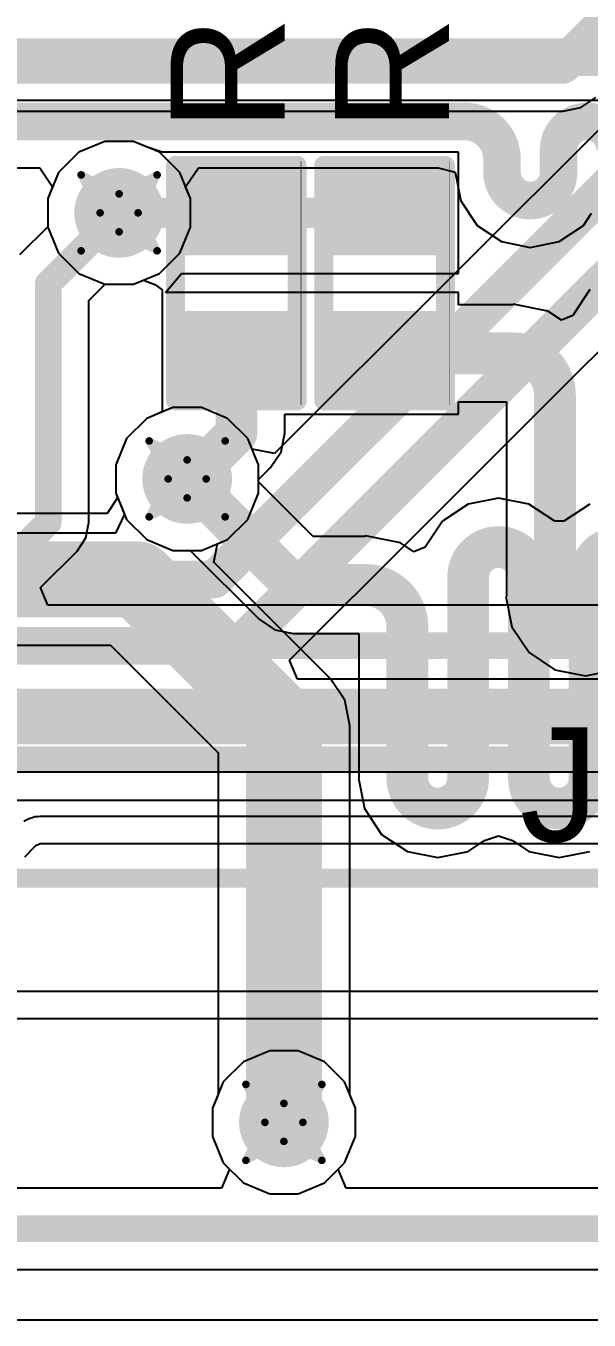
# Model space of a CAD drawing. Header units: inches. Extents: x -3 to 488, y -11 to 93.
# Drawn here: x 87.39 to 91.15, y 5.12 to 13.78 of the extents above; entities that cross this region are included whole.
import ezdxf

# ---------------------------------------------------------------- set-up
doc = ezdxf.new("R2010")
doc.units = ezdxf.units.IN
for name, color, linetype in [('Bottom Layer', 5, 'Continuous'), ('Drill Drawing', 1, 'Continuous'), ('Layer 1', 16, 'Continuous'), ('Layer 2', 76, 'Continuous'), ('Top Layer', 1, 'Continuous'), ('Top Overlay', 2, 'Continuous'), ('Top Paste', 8, 'Continuous'), ('Top Solder', 216, 'Continuous'), ('Via Holes', 16, 'Continuous')]:
    doc.layers.add(name, color=color, linetype=linetype)
doc.styles.add('Arial', font='', dxfattribs={"height": 0.2})
doc.styles.get('Arial').set_extended_font_data('Arial')

msp = doc.modelspace()

# ---------------------------------------------------------------- hatches: boundary and pattern name
at = {"layer": 'Bottom Layer'}
h = msp.add_hatch(color=5, dxfattribs=at)
edge = h.paths.add_edge_path()
edge.add_arc((88.0117, 12.5301), 0.3, 0, 360)
h = msp.add_hatch(color=5, dxfattribs=at)
edge = h.paths.add_edge_path()
edge.add_arc((88.4665, 10.7503), 0.3, 0, 360)
h = msp.add_hatch(color=5, dxfattribs=at)
edge = h.paths.add_edge_path()
edge.add_arc((89.1133, 6.4459), 0.3, 0, 360)
at = {"layer": 'Layer 1'}
h = msp.add_hatch(color=16, dxfattribs=at)
edge = h.paths.add_edge_path()
edge.add_arc((88.0117, 12.5301), 0.3, 0, 360)
h = msp.add_hatch(color=16, dxfattribs=at)
edge = h.paths.add_edge_path()
edge.add_arc((88.4665, 10.7503), 0.3, 0, 360)
h = msp.add_hatch(color=16, dxfattribs=at)
edge = h.paths.add_edge_path()
edge.add_arc((89.1133, 6.4459), 0.3, 0, 360)
at = {"layer": 'Layer 2'}
h = msp.add_hatch(color=76, dxfattribs=at)
edge = h.paths.add_edge_path()
edge.add_arc((88.0117, 12.5301), 0.3, 0, 360)
h = msp.add_hatch(color=76, dxfattribs=at)
edge = h.paths.add_edge_path()
edge.add_arc((88.4665, 10.7503), 0.3, 0, 360)
h = msp.add_hatch(color=76, dxfattribs=at)
edge = h.paths.add_edge_path()
edge.add_arc((89.1133, 6.4459), 0.3, 0, 360)
at = {"layer": 'Top Layer'}
h = msp.add_hatch(color=1, dxfattribs=at)
edge = h.paths.add_edge_path()
edge.add_arc((88.0117, 12.5301), 0.3, 0, 360)
for points in [[(89.1133, 12.3015), (88.4783, 12.3015), (88.4783, 12.7587), (89.1133, 12.7587)], [(90.1039, 12.3015), (89.4689, 12.3015), (89.4689, 12.7587), (90.1039, 12.7587)], [(89.1133, 11.3617), (88.4783, 11.3617), (88.4783, 11.8189), (89.1133, 11.8189)], [(90.1039, 11.3617), (89.4689, 11.3617), (89.4689, 11.8189), (90.1039, 11.8189)]]:
    msp.add_hatch(color=1, dxfattribs=at).paths.add_polyline_path(points)
h = msp.add_hatch(color=1, dxfattribs=at)
edge = h.paths.add_edge_path()
edge.add_arc((88.4665, 10.7503), 0.3, 0, 360)
h = msp.add_hatch(color=1, dxfattribs=at)
edge = h.paths.add_edge_path()
edge.add_arc((89.1133, 6.4459), 0.3, 0, 360)
at = {"layer": 'Top Paste'}
for points in [[(89.1133, 12.3015), (88.4783, 12.3015), (88.4783, 12.7587), (89.1133, 12.7587)], [(90.1039, 12.3015), (89.4689, 12.3015), (89.4689, 12.7587), (90.1039, 12.7587)], [(89.1133, 11.3617), (88.4783, 11.3617), (88.4783, 11.8189), (89.1133, 11.8189)], [(90.1039, 11.3617), (89.4689, 11.3617), (89.4689, 11.8189), (90.1039, 11.8189)]]:
    msp.add_hatch(color=8, dxfattribs=at).paths.add_polyline_path(points)
at = {"layer": 'Top Solder'}
for points in [[(89.1683, 12.2465), (88.4233, 12.2465), (88.4233, 12.8137), (89.1683, 12.8137)], [(90.1589, 12.2465), (89.4139, 12.2465), (89.4139, 12.8137), (90.1589, 12.8137)], [(89.1683, 11.3067), (88.4233, 11.3067), (88.4233, 11.8739), (89.1683, 11.8739)], [(90.1589, 11.3067), (89.4139, 11.3067), (89.4139, 11.8739), (90.1589, 11.8739)]]:
    msp.add_hatch(color=216, dxfattribs=at).paths.add_polyline_path(points)
at = {"layer": 'Via Holes'}
h = msp.add_hatch(color=7, dxfattribs=at)
edge = h.paths.add_edge_path()
edge.add_arc((88.0117, 12.5301), 0.15, 0, 360)
h = msp.add_hatch(color=7, dxfattribs=at)
edge = h.paths.add_edge_path()
edge.add_arc((88.4665, 10.7503), 0.15, 0, 360)
h = msp.add_hatch(color=7, dxfattribs=at)
edge = h.paths.add_edge_path()
edge.add_arc((89.1133, 6.4459), 0.15, 0, 360)

# ---------------------------------------------------------------- linework, layer by layer
at = {"layer": 'Bottom Layer'}
for p, q in [((86.1748, 13.2829), (92.7635, 13.2829)), ((87.9167, 13.0079), (87.7411, 12.9352)), ((88.1068, 13.0079), (87.9167, 13.0079)), ((88.2824, 12.9352), (88.1068, 13.0079)), ((87.7411, 12.9352), (87.6067, 12.8008)), ((88.4168, 12.8008), (88.2824, 12.9352)), ((87.6067, 12.8008), (87.5339, 12.6252)), ((88.4895, 12.6252), (88.4168, 12.8008)), ((87.5339, 12.6252), (87.5339, 12.4351)), ((88.4895, 12.4351), (88.4895, 12.6252)), ((87.5339, 12.4351), (87.6067, 12.2595)), ((88.4168, 12.2595), (88.4895, 12.4351)), ((87.6067, 12.2595), (87.7411, 12.1251)), ((88.2824, 12.1251), (88.4168, 12.2595)), ((87.7411, 12.1251), (87.9167, 12.0523)), ((88.1068, 12.0523), (88.2824, 12.1251)), ((87.9167, 12.0523), (88.1068, 12.0523)), ((88.3714, 11.2281), (88.1958, 11.1554)), ((88.5615, 11.2281), (88.3714, 11.2281)), ((88.7371, 11.1554), (88.5615, 11.2281)), ((88.1958, 11.1554), (88.0614, 11.021)), ((88.8715, 11.021), (88.7371, 11.1554)), ((88.0614, 11.021), (87.9887, 10.8454)), ((88.9443, 10.8454), (88.8715, 11.021)), ((87.9887, 10.8454), (87.9887, 10.6553)), ((88.9443, 10.7303), (88.9443, 10.8454)), ((87.9887, 10.6553), (88.0614, 10.4797)), ((89.3101, 10.3645), (88.9443, 10.7303)), ((90.3452, 10.5821), (90.173, 10.467)), ((90.5484, 10.6225), (90.3452, 10.5821)), ((90.7516, 10.5821), (90.5484, 10.6225)), ((90.9238, 10.467), (90.7516, 10.5821)), ((91.158, 10.5821), (90.9858, 10.467)), ((88.0614, 10.4797), (88.1958, 10.3453)), ((90.173, 10.467), (90.0579, 10.2947)), ((90.9858, 10.467), (90.9238, 10.467)), ((88.1958, 10.3453), (88.3714, 10.2725)), ((89.6594, 10.3645), (89.3101, 10.3645)), ((89.8923, 10.3236), (89.6594, 10.37)), ((89.6594, 10.37), (89.6594, 10.3645)), ((89.9824, 10.2635), (89.8923, 10.3236)), ((88.3714, 10.2725), (88.4865, 10.2725)), ((88.4865, 10.2725), (88.9471, 9.8119)), ((90.0579, 10.2947), (89.9824, 10.2635)), ((88.9471, 9.8119), (89.0521, 9.7417)), ((89.0521, 9.7417), (89.176, 9.7171)), ((89.176, 9.7171), (89.6151, 9.7171)), ((89.6151, 9.7171), (89.6151, 8.7482)), ((89.6151, 8.7482), (89.6111, 8.7482)), ((89.6111, 8.7482), (89.6515, 8.5451)), ((89.6515, 8.5451), (89.7666, 8.3728)), ((89.7666, 8.3728), (89.9388, 8.2578)), ((90.3452, 8.2578), (90.4547, 8.3309)), ((90.4547, 8.3309), (90.5484, 8.3624)), ((90.5484, 8.3624), (90.6421, 8.3309)), ((90.6421, 8.3309), (90.7516, 8.2578)), ((89.9388, 8.2578), (90.142, 8.2173)), ((90.142, 8.2173), (90.3452, 8.2578)), ((90.7516, 8.2578), (90.9548, 8.2173)), ((90.9548, 8.2173), (91.158, 8.2578)), ((96.6439, 7.3211), (71.3248, 7.3211)), ((71.2497, 7.1398), (96.719, 7.1398)), ((88.8426, 6.851), (88.7082, 6.7166)), ((89.0182, 6.9237), (88.8426, 6.851)), ((89.2083, 6.9237), (89.0182, 6.9237)), ((89.3839, 6.851), (89.2083, 6.9237)), ((89.5183, 6.7166), (89.3839, 6.851)), ((88.7082, 6.7166), (88.6355, 6.541)), ((89.5911, 6.541), (89.5183, 6.7166)), ((88.6355, 6.541), (88.6355, 6.3509)), ((89.5911, 6.3509), (89.5911, 6.541)), ((88.6355, 6.3509), (88.7082, 6.1753)), ((89.5183, 6.1753), (89.5911, 6.3509)), ((88.7082, 6.1753), (88.8426, 6.0409)), ((89.3839, 6.0409), (89.5183, 6.1753)), ((88.8426, 6.0409), (89.0182, 5.9681)), ((89.2083, 5.9681), (89.3839, 6.0409)), ((89.0182, 5.9681), (89.2083, 5.9681))]:
    msp.add_line(p, q, dxfattribs=at)
for points in [[(86.0622, 13.5549, 0.1778, 0.1778, 0), (92.7635, 13.5549, 0.1778, 0.1778, 0)], [(88.4665, 10.7503, 0.2794, 0.2794, 0), (89.1133, 10.1035, 0.2794, 0.2794, 0)], [(90.3452, 10.0916, 0.2794, 0.2794, -1), (90.7516, 10.0916, 0.2794, 0.2794, 0)], [(91.158, 10.0916, 0.2794, 0.2794, -1), (91.5644, 10.0916, 0.2794, 0.2794, 0)], [(89.1133, 10.1035, 0.2794, 0.2794, 0), (89.176, 10.0408, 0.2794, 0.2794, 0)], [(90.3452, 8.7482, 0.2794, 0.2794, 0), (90.3452, 10.0916, 0.2794, 0.2794, 0)], [(90.7516, 8.7482, 0.2794, 0.2794, 0), (90.7516, 10.0916, 0.2794, 0.2794, 0)], [(91.158, 8.7482, 0.2794, 0.2794, 0), (91.158, 10.0916, 0.2794, 0.2794, 0)], [(89.176, 10.0408, 0.2794, 0.2794, 0), (89.6594, 10.0408, 0.2794, 0.2794, 0)], [(89.6594, 10.0408, 0.2794, 0.2794, -0.414214), (89.9388, 9.7614, 0.2794, 0.2794, 0)], [(89.9388, 8.7482, 0.2794, 0.2794, 0), (89.9388, 9.7614, 0.2794, 0.2794, 0)], [(90.3452, 8.7482, 0.2794, 0.2794, -1), (89.9388, 8.7482, 0.2794, 0.2794, 0)], [(91.158, 8.7482, 0.2794, 0.2794, -1), (90.7516, 8.7482, 0.2794, 0.2794, 0)]]:
    msp.add_lwpolyline(points, format="xyseb", dxfattribs=at)
for points in [[(88.3966, 10.7503, 0.1397, 0.1397, 1), (88.5363, 10.7503, 0.1397, 0.1397, 1)], [(89.0434, 10.1035, 0.1397, 0.1397, 1), (89.1831, 10.1035, 0.1397, 0.1397, 1)], [(89.0434, 10.1035, 0.1397, 0.1397, 1), (89.1831, 10.1035, 0.1397, 0.1397, 1)], [(90.2753, 10.0916, 0.1397, 0.1397, 1), (90.415, 10.0916, 0.1397, 0.1397, 1)], [(90.2753, 10.0916, 0.1397, 0.1397, 1), (90.415, 10.0916, 0.1397, 0.1397, 1)], [(90.6817, 10.0916, 0.1397, 0.1397, 1), (90.8214, 10.0916, 0.1397, 0.1397, 1)], [(90.6817, 10.0916, 0.1397, 0.1397, 1), (90.8214, 10.0916, 0.1397, 0.1397, 1)], [(91.0881, 10.0916, 0.1397, 0.1397, 1), (91.2278, 10.0916, 0.1397, 0.1397, 1)], [(91.0881, 10.0916, 0.1397, 0.1397, 1), (91.2278, 10.0916, 0.1397, 0.1397, 1)], [(89.1062, 10.0408, 0.1397, 0.1397, 1), (89.2459, 10.0408, 0.1397, 0.1397, 1)], [(89.1062, 10.0408, 0.1397, 0.1397, 1), (89.2459, 10.0408, 0.1397, 0.1397, 1)], [(89.5895, 10.0408, 0.1397, 0.1397, 1), (89.7292, 10.0408, 0.1397, 0.1397, 1)], [(89.5895, 10.0408, 0.1397, 0.1397, 1), (89.7292, 10.0408, 0.1397, 0.1397, 1)], [(89.8689, 9.7614, 0.1397, 0.1397, 1), (90.0086, 9.7614, 0.1397, 0.1397, 1)], [(89.8689, 9.7614, 0.1397, 0.1397, 1), (90.0086, 9.7614, 0.1397, 0.1397, 1)], [(89.8689, 8.7482, 0.1397, 0.1397, 1), (90.0086, 8.7482, 0.1397, 0.1397, 1)], [(89.8689, 8.7482, 0.1397, 0.1397, 1), (90.0086, 8.7482, 0.1397, 0.1397, 1)], [(90.2753, 8.7482, 0.1397, 0.1397, 1), (90.415, 8.7482, 0.1397, 0.1397, 1)], [(90.2753, 8.7482, 0.1397, 0.1397, 1), (90.415, 8.7482, 0.1397, 0.1397, 1)], [(90.6817, 8.7482, 0.1397, 0.1397, 1), (90.8214, 8.7482, 0.1397, 0.1397, 1)], [(90.6817, 8.7482, 0.1397, 0.1397, 1), (90.8214, 8.7482, 0.1397, 0.1397, 1)], [(91.0881, 8.7482, 0.1397, 0.1397, 1), (91.2278, 8.7482, 0.1397, 0.1397, 1)], [(91.0881, 8.7482, 0.1397, 0.1397, 1), (91.2278, 8.7482, 0.1397, 0.1397, 1)]]:
    msp.add_lwpolyline(points, format="xyseb", close=True, dxfattribs=at)
at = {"layer": 'Drill Drawing'}
for points in [[(87.7577, 12.7841, 0.0508, 0.0508, 0), (88.0117, 12.6571, 0.0508, 0.0508, 0)], [(87.7577, 12.7841, 0.0508, 0.0508, 0), (87.8847, 12.5301, 0.0508, 0.0508, 0)], [(88.0117, 12.6571, 0.0508, 0.0508, 0), (88.2657, 12.7841, 0.0508, 0.0508, 0)], [(88.1387, 12.5301, 0.0508, 0.0508, 0), (88.2657, 12.7841, 0.0508, 0.0508, 0)], [(87.7577, 12.2761, 0.0508, 0.0508, 0), (87.8847, 12.5301, 0.0508, 0.0508, 0)], [(88.1387, 12.5301, 0.0508, 0.0508, 0), (88.2657, 12.2761, 0.0508, 0.0508, 0)], [(87.7577, 12.2761, 0.0508, 0.0508, 0), (88.0117, 12.4031, 0.0508, 0.0508, 0)], [(88.0117, 12.4031, 0.0508, 0.0508, 0), (88.2657, 12.2761, 0.0508, 0.0508, 0)], [(88.2125, 11.0043, 0.0508, 0.0508, 0), (88.4665, 10.8773, 0.0508, 0.0508, 0)], [(88.2125, 11.0043, 0.0508, 0.0508, 0), (88.3395, 10.7503, 0.0508, 0.0508, 0)], [(88.4665, 10.8773, 0.0508, 0.0508, 0), (88.7205, 11.0043, 0.0508, 0.0508, 0)], [(88.5935, 10.7503, 0.0508, 0.0508, 0), (88.7205, 11.0043, 0.0508, 0.0508, 0)], [(88.2125, 10.4963, 0.0508, 0.0508, 0), (88.3395, 10.7503, 0.0508, 0.0508, 0)], [(88.5935, 10.7503, 0.0508, 0.0508, 0), (88.7205, 10.4963, 0.0508, 0.0508, 0)], [(88.2125, 10.4963, 0.0508, 0.0508, 0), (88.4665, 10.6233, 0.0508, 0.0508, 0)], [(88.4665, 10.6233, 0.0508, 0.0508, 0), (88.7205, 10.4963, 0.0508, 0.0508, 0)], [(88.8593, 6.6999, 0.0508, 0.0508, 0), (89.1133, 6.5729, 0.0508, 0.0508, 0)], [(88.8593, 6.6999, 0.0508, 0.0508, 0), (88.9863, 6.4459, 0.0508, 0.0508, 0)], [(89.1133, 6.5729, 0.0508, 0.0508, 0), (89.3673, 6.6999, 0.0508, 0.0508, 0)], [(89.2403, 6.4459, 0.0508, 0.0508, 0), (89.3673, 6.6999, 0.0508, 0.0508, 0)], [(88.8593, 6.1919, 0.0508, 0.0508, 0), (88.9863, 6.4459, 0.0508, 0.0508, 0)], [(89.2403, 6.4459, 0.0508, 0.0508, 0), (89.3673, 6.1919, 0.0508, 0.0508, 0)], [(88.8593, 6.1919, 0.0508, 0.0508, 0), (89.1133, 6.3189, 0.0508, 0.0508, 0)], [(89.1133, 6.3189, 0.0508, 0.0508, 0), (89.3673, 6.1919, 0.0508, 0.0508, 0)]]:
    msp.add_lwpolyline(points, format="xyseb", dxfattribs=at)
for points in [[(87.745, 12.7841, 0.0254, 0.0254, 1), (87.7704, 12.7841, 0.0254, 0.0254, 1)], [(87.745, 12.7841, 0.0254, 0.0254, 1), (87.7704, 12.7841, 0.0254, 0.0254, 1)], [(88.253, 12.7841, 0.0254, 0.0254, 1), (88.2784, 12.7841, 0.0254, 0.0254, 1)], [(88.253, 12.7841, 0.0254, 0.0254, 1), (88.2784, 12.7841, 0.0254, 0.0254, 1)], [(87.999, 12.6571, 0.0254, 0.0254, 1), (88.0244, 12.6571, 0.0254, 0.0254, 1)], [(87.999, 12.6571, 0.0254, 0.0254, 1), (88.0244, 12.6571, 0.0254, 0.0254, 1)], [(87.872, 12.5301, 0.0254, 0.0254, 1), (87.8974, 12.5301, 0.0254, 0.0254, 1)], [(87.872, 12.5301, 0.0254, 0.0254, 1), (87.8974, 12.5301, 0.0254, 0.0254, 1)], [(88.126, 12.5301, 0.0254, 0.0254, 1), (88.1514, 12.5301, 0.0254, 0.0254, 1)], [(88.126, 12.5301, 0.0254, 0.0254, 1), (88.1514, 12.5301, 0.0254, 0.0254, 1)], [(87.999, 12.4031, 0.0254, 0.0254, 1), (88.0244, 12.4031, 0.0254, 0.0254, 1)], [(87.999, 12.4031, 0.0254, 0.0254, 1), (88.0244, 12.4031, 0.0254, 0.0254, 1)], [(87.745, 12.2761, 0.0254, 0.0254, 1), (87.7704, 12.2761, 0.0254, 0.0254, 1)], [(87.745, 12.2761, 0.0254, 0.0254, 1), (87.7704, 12.2761, 0.0254, 0.0254, 1)], [(88.253, 12.2761, 0.0254, 0.0254, 1), (88.2784, 12.2761, 0.0254, 0.0254, 1)], [(88.253, 12.2761, 0.0254, 0.0254, 1), (88.2784, 12.2761, 0.0254, 0.0254, 1)], [(88.1998, 11.0043, 0.0254, 0.0254, 1), (88.2252, 11.0043, 0.0254, 0.0254, 1)], [(88.1998, 11.0043, 0.0254, 0.0254, 1), (88.2252, 11.0043, 0.0254, 0.0254, 1)], [(88.7078, 11.0043, 0.0254, 0.0254, 1), (88.7332, 11.0043, 0.0254, 0.0254, 1)], [(88.7078, 11.0043, 0.0254, 0.0254, 1), (88.7332, 11.0043, 0.0254, 0.0254, 1)], [(88.4538, 10.8773, 0.0254, 0.0254, 1), (88.4792, 10.8773, 0.0254, 0.0254, 1)], [(88.4538, 10.8773, 0.0254, 0.0254, 1), (88.4792, 10.8773, 0.0254, 0.0254, 1)], [(88.3268, 10.7503, 0.0254, 0.0254, 1), (88.3522, 10.7503, 0.0254, 0.0254, 1)], [(88.3268, 10.7503, 0.0254, 0.0254, 1), (88.3522, 10.7503, 0.0254, 0.0254, 1)], [(88.5808, 10.7503, 0.0254, 0.0254, 1), (88.6062, 10.7503, 0.0254, 0.0254, 1)], [(88.5808, 10.7503, 0.0254, 0.0254, 1), (88.6062, 10.7503, 0.0254, 0.0254, 1)], [(88.4538, 10.6233, 0.0254, 0.0254, 1), (88.4792, 10.6233, 0.0254, 0.0254, 1)], [(88.4538, 10.6233, 0.0254, 0.0254, 1), (88.4792, 10.6233, 0.0254, 0.0254, 1)], [(88.1998, 10.4963, 0.0254, 0.0254, 1), (88.2252, 10.4963, 0.0254, 0.0254, 1)], [(88.1998, 10.4963, 0.0254, 0.0254, 1), (88.2252, 10.4963, 0.0254, 0.0254, 1)], [(88.7078, 10.4963, 0.0254, 0.0254, 1), (88.7332, 10.4963, 0.0254, 0.0254, 1)], [(88.7078, 10.4963, 0.0254, 0.0254, 1), (88.7332, 10.4963, 0.0254, 0.0254, 1)], [(88.8466, 6.6999, 0.0254, 0.0254, 1), (88.872, 6.6999, 0.0254, 0.0254, 1)], [(88.8466, 6.6999, 0.0254, 0.0254, 1), (88.872, 6.6999, 0.0254, 0.0254, 1)], [(89.3546, 6.6999, 0.0254, 0.0254, 1), (89.38, 6.6999, 0.0254, 0.0254, 1)], [(89.3546, 6.6999, 0.0254, 0.0254, 1), (89.38, 6.6999, 0.0254, 0.0254, 1)], [(89.1006, 6.5729, 0.0254, 0.0254, 1), (89.126, 6.5729, 0.0254, 0.0254, 1)], [(89.1006, 6.5729, 0.0254, 0.0254, 1), (89.126, 6.5729, 0.0254, 0.0254, 1)], [(88.9736, 6.4459, 0.0254, 0.0254, 1), (88.999, 6.4459, 0.0254, 0.0254, 1)], [(88.9736, 6.4459, 0.0254, 0.0254, 1), (88.999, 6.4459, 0.0254, 0.0254, 1)], [(89.2276, 6.4459, 0.0254, 0.0254, 1), (89.253, 6.4459, 0.0254, 0.0254, 1)], [(89.2276, 6.4459, 0.0254, 0.0254, 1), (89.253, 6.4459, 0.0254, 0.0254, 1)], [(89.1006, 6.3189, 0.0254, 0.0254, 1), (89.126, 6.3189, 0.0254, 0.0254, 1)], [(89.1006, 6.3189, 0.0254, 0.0254, 1), (89.126, 6.3189, 0.0254, 0.0254, 1)], [(88.8466, 6.1919, 0.0254, 0.0254, 1), (88.872, 6.1919, 0.0254, 0.0254, 1)], [(88.8466, 6.1919, 0.0254, 0.0254, 1), (88.872, 6.1919, 0.0254, 0.0254, 1)], [(89.3546, 6.1919, 0.0254, 0.0254, 1), (89.38, 6.1919, 0.0254, 0.0254, 1)], [(89.3546, 6.1919, 0.0254, 0.0254, 1), (89.38, 6.1919, 0.0254, 0.0254, 1)]]:
    msp.add_lwpolyline(points, format="xyseb", close=True, dxfattribs=at)
at = {"layer": 'Layer 1'}
for p, q in [((85.5782, 12.8321), (87.4822, 12.8321)), ((87.4822, 12.8321), (87.567, 12.7051)), ((88.4564, 12.7051), (88.5413, 12.8321)), ((88.5413, 12.8321), (90.1439, 12.8321)), ((90.1439, 12.8321), (90.2583, 12.8017)), ((90.2583, 12.8017), (90.2966, 12.6095)), ((87.567, 12.7051), (87.5339, 12.6252)), ((88.4895, 12.6252), (88.4564, 12.7051)), ((87.5339, 12.6252), (87.5339, 12.4369)), ((88.4895, 12.4351), (88.4895, 12.6252)), ((90.2966, 12.6095), (90.4055, 12.4465)), ((91.116, 12.4465), (91.1711, 12.529)), ((87.5339, 12.4369), (87.3455, 12.2485)), ((88.4168, 12.2595), (88.4895, 12.4351)), ((90.4055, 12.4465), (90.5685, 12.3376)), ((90.953, 12.3376), (91.116, 12.4465)), ((90.5685, 12.3376), (90.7607, 12.2993)), ((90.7607, 12.2993), (90.953, 12.3376)), ((88.2824, 12.1251), (88.4168, 12.2595)), ((88.1068, 12.0523), (88.2824, 12.1251)), ((87.8097, 11.9436), (87.9185, 12.0523)), ((87.9185, 12.0523), (88.1068, 12.0523)), ((87.8097, 10.4592), (87.8097, 11.9436)), ((88.3714, 11.2281), (88.1958, 11.1554)), ((88.5615, 11.2281), (88.3714, 11.2281)), ((88.7371, 11.1554), (88.5615, 11.2281)), ((88.1958, 11.1554), (88.0614, 11.021)), ((88.8715, 11.021), (88.7371, 11.1554)), ((88.0614, 11.021), (87.9887, 10.8454)), ((88.9443, 10.8454), (88.8715, 11.021)), ((87.9887, 10.8454), (87.9887, 10.6553)), ((88.9443, 10.6553), (88.9443, 10.8454)), ((87.9887, 10.6553), (88.0614, 10.4797)), ((88.8715, 10.4797), (88.9443, 10.6553)), ((88.0614, 10.4797), (88.1958, 10.3453)), ((88.7371, 10.3453), (88.8715, 10.4797)), ((87.789, 10.3551), (87.8097, 10.4592)), ((87.7301, 10.2669), (87.789, 10.3551)), ((88.1958, 10.3453), (88.3714, 10.2725)), ((88.5615, 10.2725), (88.7371, 10.3453)), ((87.4868, 10.0236), (87.7301, 10.2669)), ((88.3714, 10.2725), (88.5615, 10.2725)), ((87.5354, 9.9063), (87.4868, 10.0236)), ((97.2937, 9.9063), (87.5354, 9.9063)), ((87.2295, 8.6005), (97.9487, 8.6005)), ((88.8426, 6.851), (88.7082, 6.7166)), ((89.0182, 6.9237), (88.8426, 6.851)), ((89.2083, 6.9237), (89.0182, 6.9237)), ((89.3839, 6.851), (89.2083, 6.9237)), ((89.5183, 6.7166), (89.3839, 6.851)), ((88.7082, 6.7166), (88.6355, 6.541)), ((89.5911, 6.541), (89.5183, 6.7166)), ((88.6355, 6.541), (88.6355, 6.3509)), ((89.5911, 6.3509), (89.5911, 6.541)), ((88.6355, 6.3509), (88.7082, 6.1753)), ((89.5183, 6.1753), (89.5911, 6.3509)), ((88.7082, 6.1753), (88.7498, 6.1336)), ((89.4767, 6.1336), (89.5183, 6.1753)), ((88.7498, 6.1336), (88.6972, 6.0066)), ((89.5293, 6.0066), (89.4767, 6.1336)), ((88.6972, 6.0066), (83.8253, 6.0066)), ((92.9591, 6.0066), (89.5293, 6.0066)), ((72.6548, 5.4628), (93.0717, 5.4628)), ((109.9606, 5.1233), (65.7483, 5.1233))]:
    msp.add_line(p, q, dxfattribs=at)
for points in [[(75.1758, 13.5708, 0.2515, 0.2515, 0), (94.1264, 13.5708, 0.2515, 0.2515, 0)], [(75.6199, 13.1416, 0.2515, 0.2515, 0), (89.8158, 13.1416, 0.2515, 0.2515, 0)], [(89.8158, 13.1416, 0.2515, 0.2515, 0), (90.32, 13.1416, 0.2515, 0.2515, 0)], [(90.32, 13.1416, 0.2515, 0.2515, -0.414214), (90.5715, 12.8901, 0.2515, 0.2515, 0)], [(90.95, 12.9523, 0.2515, 0.2515, -1), (91.3284, 12.9523, 0.2515, 0.2515, 0)], [(90.95, 12.8017, 0.2515, 0.2515, 0), (90.95, 12.9523, 0.2515, 0.2515, 0)], [(90.5715, 12.8017, 0.2515, 0.2515, 0), (90.5715, 12.8901, 0.2515, 0.2515, 0)], [(90.95, 12.8017, 0.2515, 0.2515, -1), (90.5715, 12.8017, 0.2515, 0.2515, 0)], [(87.5378, 12.0562, 0.1778, 0.1778, 0), (88.0117, 12.5301, 0.1778, 0.1778, 0)], [(87.5378, 10.4592, 0.1778, 0.1778, 0), (87.5378, 12.0562, 0.1778, 0.1778, 0)], [(87.1568, 10.0782, 0.1778, 0.1778, 0), (87.5378, 10.4592, 0.1778, 0.1778, 0)], [(71.4525, 9.6344, 0.1778, 0.1778, 0), (97.4064, 9.6344, 0.1778, 0.1778, 0)], [(71.3257, 9.2583, 0.1778, 0.1778, 0), (97.8318, 9.2583, 0.1778, 0.1778, 0)], [(71.2088, 8.8724, 0.1778, 0.1778, 0), (97.9487, 8.8724, 0.1778, 0.1778, 0)], [(72.6548, 5.7347, 0.1778, 0.1778, 0), (93.0717, 5.7347, 0.1778, 0.1778, 0)]]:
    msp.add_lwpolyline(points, format="xyseb", dxfattribs=at)
for points in [[(89.753, 13.1416, 0.1257, 0.1257, 1), (89.8787, 13.1416, 0.1257, 0.1257, 1)], [(89.753, 13.1416, 0.1257, 0.1257, 1), (89.8787, 13.1416, 0.1257, 0.1257, 1)], [(90.2572, 13.1416, 0.1257, 0.1257, 1), (90.3829, 13.1416, 0.1257, 0.1257, 1)], [(90.2572, 13.1416, 0.1257, 0.1257, 1), (90.3829, 13.1416, 0.1257, 0.1257, 1)], [(90.8871, 12.9523, 0.1257, 0.1257, 1), (91.0128, 12.9523, 0.1257, 0.1257, 1)], [(90.8871, 12.9523, 0.1257, 0.1257, 1), (91.0128, 12.9523, 0.1257, 0.1257, 1)], [(90.5086, 12.8901, 0.1257, 0.1257, 1), (90.6344, 12.8901, 0.1257, 0.1257, 1)], [(90.5086, 12.8901, 0.1257, 0.1257, 1), (90.6344, 12.8901, 0.1257, 0.1257, 1)], [(90.5086, 12.8017, 0.1257, 0.1257, 1), (90.6344, 12.8017, 0.1257, 0.1257, 1)], [(90.5086, 12.8017, 0.1257, 0.1257, 1), (90.6344, 12.8017, 0.1257, 0.1257, 1)], [(90.8871, 12.8017, 0.1257, 0.1257, 1), (91.0128, 12.8017, 0.1257, 0.1257, 1)], [(90.8871, 12.8017, 0.1257, 0.1257, 1), (91.0128, 12.8017, 0.1257, 0.1257, 1)], [(87.9673, 12.5301, 0.0889, 0.0889, 1), (88.0562, 12.5301, 0.0889, 0.0889, 1)], [(87.4933, 12.0562, 0.0889, 0.0889, 1), (87.5822, 12.0562, 0.0889, 0.0889, 1)], [(87.4933, 12.0562, 0.0889, 0.0889, 1), (87.5822, 12.0562, 0.0889, 0.0889, 1)], [(87.4933, 10.4592, 0.0889, 0.0889, 1), (87.5822, 10.4592, 0.0889, 0.0889, 1)], [(87.4933, 10.4592, 0.0889, 0.0889, 1), (87.5822, 10.4592, 0.0889, 0.0889, 1)]]:
    msp.add_lwpolyline(points, format="xyseb", close=True, dxfattribs=at)
at = {"layer": 'Layer 2'}
for p, q in [((90.9668, 11.3523), (94.2924, 14.678)), ((91.9904, 13.8584), (89.0512, 10.9192)), ((91.0983, 13.2343), (91.1987, 13.3014)), ((74.8883, 13.2108), (90.9798, 13.2108)), ((90.9798, 13.2108), (90.9799, 13.2108)), ((90.9799, 13.2108), (91.0983, 13.2343)), ((87.9167, 13.0079), (87.7411, 12.9352)), ((88.1068, 13.0079), (87.9167, 13.0079)), ((88.2824, 12.9352), (88.1068, 13.0079)), ((87.7411, 12.9352), (87.6067, 12.8008)), ((88.4168, 12.8008), (88.2824, 12.9352)), ((87.6067, 12.8008), (87.5339, 12.6252)), ((88.4895, 12.6252), (88.4168, 12.8008)), ((87.5339, 12.6252), (87.5339, 12.4351)), ((88.4895, 12.4351), (88.4895, 12.6252)), ((87.5339, 12.4351), (87.6067, 12.2595)), ((88.4168, 12.2595), (88.4895, 12.4351)), ((87.6067, 12.2595), (87.7411, 12.1251)), ((88.2824, 12.1251), (88.4168, 12.2595)), ((87.7411, 12.1251), (87.9167, 12.0523)), ((88.1068, 12.0523), (88.2824, 12.1251)), ((87.9167, 12.0523), (88.1068, 12.0523)), ((90.011, 10.3966), (90.9668, 11.3523)), ((90.9668, 11.3523), (90.9668, 11.3523)), ((88.3714, 11.2281), (88.1958, 11.1554)), ((88.5615, 11.2281), (88.3714, 11.2281)), ((88.7371, 11.1554), (88.5615, 11.2281)), ((88.1958, 11.1554), (88.0614, 11.021)), ((88.8715, 11.021), (88.7371, 11.1554)), ((88.0614, 11.021), (87.9887, 10.8454)), ((88.9014, 10.949), (88.8715, 11.021)), ((89.0512, 10.9192), (88.9014, 10.949)), ((87.9887, 10.8454), (87.9887, 10.6553)), ((87.9887, 10.6553), (88.0469, 10.5147)), ((88.0469, 10.5147), (87.9875, 10.3877)), ((89.1519, 9.5375), (90.011, 10.3966)), ((90.011, 10.3966), (90.011, 10.3966)), ((87.9875, 10.3877), (79.4421, 10.3877)), ((89.2045, 9.4105), (89.1519, 9.5375)), ((92.9487, 9.4105), (89.2045, 9.4105)), ((78.2911, 8.7915), (93.0769, 8.7915)), ((87.4491, 8.4896), (87.4327, 8.4828)), ((87.467, 8.4897), (87.4491, 8.4896)), ((87.4846, 8.4932), (87.467, 8.4897)), ((96.8562, 8.4932), (87.4846, 8.4932)), ((87.3896, 8.4686), (87.3754, 8.4592)), ((87.4006, 8.4731), (87.3896, 8.4686)), ((87.4144, 8.4788), (87.4006, 8.4731)), ((87.4006, 8.4731), (87.4006, 8.4731)), ((87.4153, 8.4794), (87.4144, 8.4788)), ((87.4144, 8.4788), (87.4144, 8.4788)), ((87.4327, 8.4828), (87.4153, 8.4794)), ((87.47, 8.3056), (87.4838, 8.3113)), ((87.4838, 8.3113), (87.4846, 8.3119)), ((87.4846, 8.3119), (97.0375, 8.3119)), ((87.3812, 8.2218), (87.4469, 8.2908)), ((87.4469, 8.2908), (87.4582, 8.3008)), ((87.4582, 8.3008), (87.4692, 8.3053)), ((87.4692, 8.3053), (87.4696, 8.3055)), ((87.4696, 8.3055), (87.47, 8.3056))]:
    msp.add_line(p, q, dxfattribs=at)
for points in [[(88.6479, 10.0782, 0.2515, 0.2515, 0), (94.5523, 15.9826, 0.2515, 0.2515, 0)], [(90.7479, 11.5712, 0.2515, 0.2515, 0), (94.5152, 15.3384, 0.2515, 0.2515, 0)], [(90.9799, 13.5203, 0.2515, 0.2515, 0), (92.0829, 14.6233, 0.2515, 0.2515, 0)], [(75.3667, 13.5203, 0.2515, 0.2515, 0), (90.9799, 13.5203, 0.2515, 0.2515, 0)], [(89.7922, 10.6155, 0.2515, 0.2515, 0), (90.7479, 11.5712, 0.2515, 0.2515, 0)], [(88.8111, 9.6344, 0.2515, 0.2515, 0), (89.7922, 10.6155, 0.2515, 0.2515, 0)], [(79.3139, 10.0782, 0.2515, 0.2515, 0), (88.6479, 10.0782, 0.2515, 0.2515, 0)], [(78.608, 9.6344, 0.2515, 0.2515, 0), (88.8111, 9.6344, 0.2515, 0.2515, 0)], [(78.2911, 9.101, 0.2515, 0.2515, 0), (93.0769, 9.101, 0.2515, 0.2515, 0)]]:
    msp.add_lwpolyline(points, format="xyseb", dxfattribs=at)
for points in [[(90.917, 13.5203, 0.1257, 0.1257, 1), (91.0427, 13.5203, 0.1257, 0.1257, 1)], [(90.917, 13.5203, 0.1257, 0.1257, 1), (91.0427, 13.5203, 0.1257, 0.1257, 1)], [(90.6851, 11.5712, 0.1257, 0.1257, 1), (90.8108, 11.5712, 0.1257, 0.1257, 1)], [(90.6851, 11.5712, 0.1257, 0.1257, 1), (90.8108, 11.5712, 0.1257, 0.1257, 1)], [(89.7293, 10.6155, 0.1257, 0.1257, 1), (89.8551, 10.6155, 0.1257, 0.1257, 1)], [(89.7293, 10.6155, 0.1257, 0.1257, 1), (89.8551, 10.6155, 0.1257, 0.1257, 1)], [(88.585, 10.0782, 0.1257, 0.1257, 1), (88.7107, 10.0782, 0.1257, 0.1257, 1)], [(88.585, 10.0782, 0.1257, 0.1257, 1), (88.7107, 10.0782, 0.1257, 0.1257, 1)], [(88.7483, 9.6344, 0.1257, 0.1257, 1), (88.874, 9.6344, 0.1257, 0.1257, 1)], [(88.7483, 9.6344, 0.1257, 0.1257, 1), (88.874, 9.6344, 0.1257, 0.1257, 1)]]:
    msp.add_lwpolyline(points, format="xyseb", close=True, dxfattribs=at)
at = {"layer": 'Top Layer'}
for p, q in [((87.9167, 13.0079), (87.7411, 12.9352)), ((88.1068, 13.0079), (87.9167, 13.0079)), ((88.1889, 12.9739), (88.1068, 13.0079)), ((87.7411, 12.9352), (87.6067, 12.8008)), ((88.3005, 12.9365), (88.1889, 12.9739)), ((90.2817, 12.9365), (88.3005, 12.9365)), ((88.3005, 12.9365), (88.3005, 12.9365)), ((90.2817, 12.1237), (90.2817, 12.9365)), ((87.6067, 12.8008), (87.5339, 12.6252)), ((87.5339, 12.6252), (87.5339, 12.4351)), ((87.5339, 12.4351), (87.6067, 12.2595)), ((87.6067, 12.2595), (87.7411, 12.1251)), ((87.7411, 12.1251), (87.9167, 12.0523)), ((88.3212, 11.9967), (88.4292, 12.1237)), ((88.4292, 12.1237), (90.2817, 12.1237)), ((87.9167, 12.0523), (88.1068, 12.0523)), ((88.1068, 12.0523), (88.1735, 12.08)), ((88.1735, 12.08), (88.2509, 12.0507)), ((88.2509, 12.0507), (88.3005, 12.015)), ((88.3005, 12.015), (88.3005, 11.9899)), ((88.3005, 11.9899), (88.3005, 11.8811)), ((88.4275, 11.9967), (88.3212, 11.9967)), ((90.2817, 11.9967), (88.4275, 11.9967)), ((90.2817, 11.914), (90.2817, 11.9967)), ((91.1599, 12.0165), (91.0448, 11.8443)), ((88.3005, 11.8811), (88.3005, 11.1987)), ((90.6463, 11.914), (90.2817, 11.914)), ((90.8792, 11.8732), (90.6463, 11.9195)), ((90.6463, 11.9195), (90.6463, 11.914)), ((90.9693, 11.813), (90.8792, 11.8732)), ((91.0448, 11.8443), (90.9693, 11.813)), ((90.2817, 11.1839), (90.2817, 11.2666)), ((90.2817, 11.2666), (90.602, 11.2666)), ((90.602, 11.2666), (90.602, 9.9639)), ((88.3005, 11.1987), (88.1958, 11.1554)), ((89.1195, 11.056), (89.1195, 11.1839)), ((89.1195, 11.1839), (90.2817, 11.1839)), ((88.1958, 11.1554), (88.0614, 11.021)), ((88.0614, 11.021), (87.9887, 10.8454)), ((89.0949, 10.9321), (89.1195, 11.056)), ((89.0247, 10.8271), (89.0949, 10.9321)), ((87.9887, 10.8454), (87.9887, 10.6553)), ((88.9443, 10.7467), (89.0247, 10.8271)), ((88.9443, 10.6553), (88.9443, 10.7467)), ((87.9887, 10.6553), (88.0016, 10.6241)), ((88.8715, 10.4797), (88.9443, 10.6553)), ((88.0016, 10.6241), (87.9311, 10.5185)), ((87.9311, 10.5185), (86.3084, 10.5185)), ((88.7371, 10.3453), (88.8715, 10.4797)), ((88.6443, 10.1925), (88.6691, 10.3171)), ((88.6691, 10.3171), (88.7371, 10.3453)), ((89.4246, 9.4123), (88.6443, 10.1925)), ((90.602, 9.9639), (90.598, 9.9639)), ((90.598, 9.9639), (90.6384, 9.7607)), ((90.6384, 9.7607), (90.7535, 9.5885)), ((86.2992, 9.6379), (87.9537, 9.6379)), ((87.9537, 9.6379), (88.673, 8.9186)), ((90.7535, 9.5885), (90.9257, 9.4734)), ((90.9257, 9.4734), (91.1289, 9.433)), ((91.1289, 9.433), (91.3321, 9.4734)), ((89.52, 9.2695), (89.4246, 9.4123)), ((89.5535, 9.101), (89.52, 9.2695)), ((89.5535, 6.6316), (89.5535, 9.101)), ((89.5535, 9.101), (89.5535, 9.101)), ((88.673, 8.9186), (88.673, 6.6316)), ((88.673, 6.6316), (88.6355, 6.541)), ((89.5911, 6.541), (89.5535, 6.6316)), ((88.6355, 6.541), (88.6355, 6.3509)), ((89.5911, 6.3509), (89.5911, 6.541)), ((88.6355, 6.3509), (88.7082, 6.1753)), ((89.5183, 6.1753), (89.5911, 6.3509)), ((88.7082, 6.1753), (88.8426, 6.0409)), ((89.3839, 6.0409), (89.5183, 6.1753)), ((88.8426, 6.0409), (89.0182, 5.9681)), ((89.2083, 5.9681), (89.3839, 6.0409)), ((89.0182, 5.9681), (89.2083, 5.9681))]:
    msp.add_line(p, q, dxfattribs=at)
for points in [[(88.0117, 12.5301, 0.2032, 0.2032, 0), (88.7958, 12.5301, 0.2032, 0.2032, 0)], [(88.7958, 12.5301, 0.2032, 0.2032, 0), (89.7864, 12.5301, 0.2032, 0.2032, 0)], [(88.7958, 11.056, 0.2794, 0.2794, 0), (88.7958, 11.5903, 0.2794, 0.2794, 0)], [(89.7864, 11.5903, 0.2794, 0.2794, 0), (90.1002, 11.5903, 0.2794, 0.2794, 0)], [(90.1002, 11.5903, 0.2794, 0.2794, 0), (90.6463, 11.5903, 0.2794, 0.2794, 0)], [(90.6463, 11.5903, 0.2794, 0.2794, -0.414214), (90.9257, 11.3109, 0.2794, 0.2794, 0)], [(90.9257, 9.9639, 0.2794, 0.2794, 0), (90.9257, 11.3109, 0.2794, 0.2794, 0)], [(88.4783, 10.7385, 0.2794, 0.2794, 0), (88.7958, 11.056, 0.2794, 0.2794, 0)], [(88.4665, 10.7503, 0.2794, 0.2794, 0), (88.4783, 10.7385, 0.2794, 0.2794, 0)], [(85.0604, 10.0782, 0.508, 0.508, 0), (88.1361, 10.0782, 0.508, 0.508, 0)], [(88.1361, 10.0782, 0.508, 0.508, 0), (89.1133, 9.101, 0.508, 0.508, 0)], [(91.3321, 9.9639, 0.2794, 0.2794, -1), (90.9257, 9.9639, 0.2794, 0.2794, 0)], [(89.1133, 6.4459, 0.508, 0.508, 0), (89.1133, 9.101, 0.508, 0.508, 0)]]:
    msp.add_lwpolyline(points, format="xyseb", dxfattribs=at)
for points in [[(87.9609, 12.5301, 0.1016, 0.1016, 1), (88.0625, 12.5301, 0.1016, 0.1016, 1)], [(88.745, 12.5301, 0.1016, 0.1016, 1), (88.8466, 12.5301, 0.1016, 0.1016, 1)], [(88.745, 12.5301, 0.1016, 0.1016, 1), (88.8466, 12.5301, 0.1016, 0.1016, 1)], [(89.7356, 12.5301, 0.1016, 0.1016, 1), (89.8372, 12.5301, 0.1016, 0.1016, 1)], [(88.7259, 11.5903, 0.1397, 0.1397, 1), (88.8656, 11.5903, 0.1397, 0.1397, 1)], [(89.7165, 11.5903, 0.1397, 0.1397, 1), (89.8562, 11.5903, 0.1397, 0.1397, 1)], [(90.0303, 11.5903, 0.1397, 0.1397, 1), (90.17, 11.5903, 0.1397, 0.1397, 1)], [(90.0303, 11.5903, 0.1397, 0.1397, 1), (90.17, 11.5903, 0.1397, 0.1397, 1)], [(90.5765, 11.5903, 0.1397, 0.1397, 1), (90.7162, 11.5903, 0.1397, 0.1397, 1)], [(90.5765, 11.5903, 0.1397, 0.1397, 1), (90.7162, 11.5903, 0.1397, 0.1397, 1)], [(90.8559, 11.3109, 0.1397, 0.1397, 1), (90.9956, 11.3109, 0.1397, 0.1397, 1)], [(90.8559, 11.3109, 0.1397, 0.1397, 1), (90.9956, 11.3109, 0.1397, 0.1397, 1)], [(88.7259, 11.056, 0.1397, 0.1397, 1), (88.8656, 11.056, 0.1397, 0.1397, 1)], [(88.7259, 11.056, 0.1397, 0.1397, 1), (88.8656, 11.056, 0.1397, 0.1397, 1)], [(88.3966, 10.7503, 0.1397, 0.1397, 1), (88.5363, 10.7503, 0.1397, 0.1397, 1)], [(88.4084, 10.7385, 0.1397, 0.1397, 1), (88.5481, 10.7385, 0.1397, 0.1397, 1)], [(88.4084, 10.7385, 0.1397, 0.1397, 1), (88.5481, 10.7385, 0.1397, 0.1397, 1)], [(88.0091, 10.0782, 0.254, 0.254, 1), (88.2631, 10.0782, 0.254, 0.254, 1)], [(88.0091, 10.0782, 0.254, 0.254, 1), (88.2631, 10.0782, 0.254, 0.254, 1)], [(90.8559, 9.9639, 0.1397, 0.1397, 1), (90.9956, 9.9639, 0.1397, 0.1397, 1)], [(90.8559, 9.9639, 0.1397, 0.1397, 1), (90.9956, 9.9639, 0.1397, 0.1397, 1)], [(88.9863, 9.101, 0.254, 0.254, 1), (89.2403, 9.101, 0.254, 0.254, 1)], [(88.9863, 9.101, 0.254, 0.254, 1), (89.2403, 9.101, 0.254, 0.254, 1)], [(88.9863, 6.4459, 0.254, 0.254, 1), (89.2403, 6.4459, 0.254, 0.254, 1)]]:
    msp.add_lwpolyline(points, format="xyseb", close=True, dxfattribs=at)
at = {"layer": 'Top Overlay'}
for points in [[(88.3894, 12.8476, 0.127, 0.127, 0), (89.2022, 12.8476, 0.127, 0.127, 0)], [(88.3894, 11.2728, 0.127, 0.127, 0), (88.3894, 12.8476, 0.127, 0.127, 0)], [(89.2022, 11.2728, 0.127, 0.127, 0), (89.2022, 12.8476, 0.127, 0.127, 0)], [(89.38, 12.8476, 0.127, 0.127, 0), (90.1928, 12.8476, 0.127, 0.127, 0)], [(89.38, 11.2728, 0.127, 0.127, 0), (89.38, 12.8476, 0.127, 0.127, 0)], [(90.1928, 11.2728, 0.127, 0.127, 0), (90.1928, 12.8476, 0.127, 0.127, 0)], [(89.2276, 11.2474, 0.00323, 0.00323, 0), (89.2276, 12.873, 0.00323, 0.00323, 0)], [(90.2182, 11.2474, 0.00323, 0.00323, 0), (90.2182, 12.873, 0.00323, 0.00323, 0)], [(88.3894, 11.2728, 0.127, 0.127, 0), (89.2022, 11.2728, 0.127, 0.127, 0)], [(89.38, 11.2728, 0.127, 0.127, 0), (90.1928, 11.2728, 0.127, 0.127, 0)], [(86.6617, 8.0791, 0.127, 0.127, 0), (90.0805, 8.0791, 0.127, 0.127, 0)], [(90.0805, 8.0791, 0.127, 0.127, 0), (91.7813, 8.0791, 0.127, 0.127, 0)]]:
    msp.add_lwpolyline(points, format="xyseb", dxfattribs=at)
for points in [[(88.3576, 12.8476, 0.0635, 0.0635, 1), (88.4211, 12.8476, 0.0635, 0.0635, 1)], [(88.3576, 12.8476, 0.0635, 0.0635, 1), (88.4211, 12.8476, 0.0635, 0.0635, 1)], [(89.1704, 12.8476, 0.0635, 0.0635, 1), (89.2339, 12.8476, 0.0635, 0.0635, 1)], [(89.1704, 12.8476, 0.0635, 0.0635, 1), (89.2339, 12.8476, 0.0635, 0.0635, 1)], [(89.3482, 12.8476, 0.0635, 0.0635, 1), (89.4117, 12.8476, 0.0635, 0.0635, 1)], [(89.3482, 12.8476, 0.0635, 0.0635, 1), (89.4117, 12.8476, 0.0635, 0.0635, 1)], [(90.161, 12.8476, 0.0635, 0.0635, 1), (90.2245, 12.8476, 0.0635, 0.0635, 1)], [(90.161, 12.8476, 0.0635, 0.0635, 1), (90.2245, 12.8476, 0.0635, 0.0635, 1)], [(89.2268, 12.873, 0.00161, 0.00161, 1), (89.2284, 12.873, 0.00161, 0.00161, 1)], [(90.2174, 12.873, 0.00161, 0.00161, 1), (90.219, 12.873, 0.00161, 0.00161, 1)], [(88.3576, 11.2728, 0.0635, 0.0635, 1), (88.4211, 11.2728, 0.0635, 0.0635, 1)], [(88.3576, 11.2728, 0.0635, 0.0635, 1), (88.4211, 11.2728, 0.0635, 0.0635, 1)], [(89.1704, 11.2728, 0.0635, 0.0635, 1), (89.2339, 11.2728, 0.0635, 0.0635, 1)], [(89.1704, 11.2728, 0.0635, 0.0635, 1), (89.2339, 11.2728, 0.0635, 0.0635, 1)], [(89.3482, 11.2728, 0.0635, 0.0635, 1), (89.4117, 11.2728, 0.0635, 0.0635, 1)], [(89.3482, 11.2728, 0.0635, 0.0635, 1), (89.4117, 11.2728, 0.0635, 0.0635, 1)], [(90.161, 11.2728, 0.0635, 0.0635, 1), (90.2245, 11.2728, 0.0635, 0.0635, 1)], [(90.161, 11.2728, 0.0635, 0.0635, 1), (90.2245, 11.2728, 0.0635, 0.0635, 1)], [(89.2268, 11.2474, 0.00161, 0.00161, 1), (89.2284, 11.2474, 0.00161, 0.00161, 1)], [(90.2174, 11.2474, 0.00161, 0.00161, 1), (90.219, 11.2474, 0.00161, 0.00161, 1)], [(90.0488, 8.0791, 0.0635, 0.0635, 1), (90.1123, 8.0791, 0.0635, 0.0635, 1)], [(90.0488, 8.0791, 0.0635, 0.0635, 1), (90.1123, 8.0791, 0.0635, 0.0635, 1)]]:
    msp.add_lwpolyline(points, format="xyseb", close=True, dxfattribs=at)

# ---------------------------------------------------------------- texts
at = {"layer": 'Top Overlay', "style": 'Arial'}
for s, p in [('R8', (89.1174, 13.0755)), ('R7', (90.2181, 13.0755))]:
    msp.add_text(s, height=0.762, rotation=90, dxfattribs=at).set_placement(p)
msp.add_text('J8', height=0.762, dxfattribs=at).set_placement((90.6896, 8.3258))

doc.saveas('drawing.dxf')
